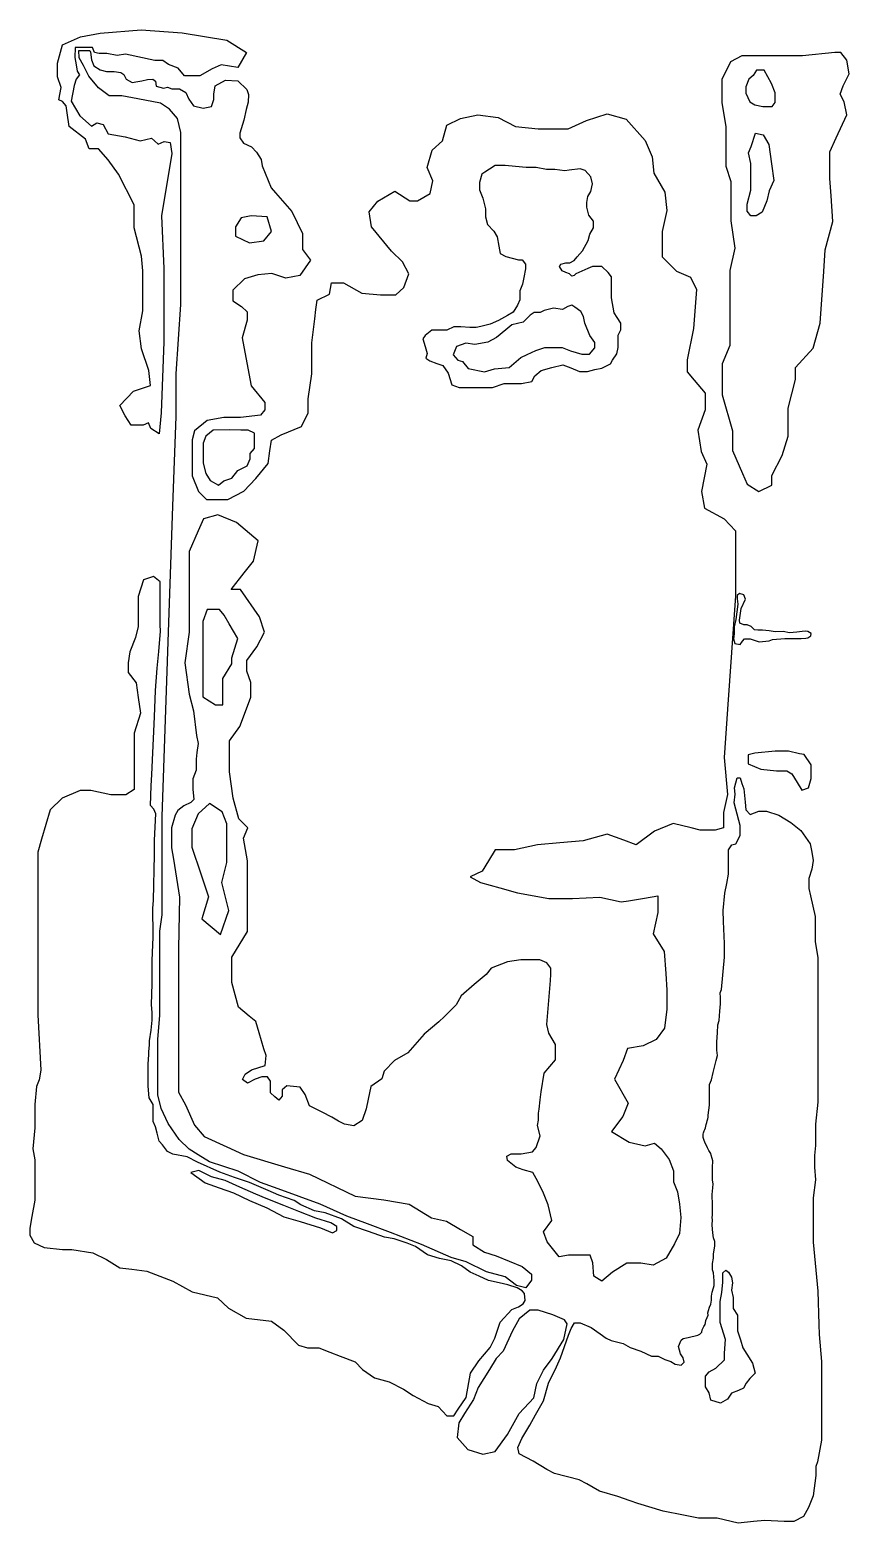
# Model space of a CAD drawing. Header units: inches. Extents: x 6194166 to 6195088, y 2285751 to 2287433.
import ezdxf

# ---------------------------------------------------------------- set-up
doc = ezdxf.new("R2010")
doc.units = ezdxf.units.IN
doc.header["$MEASUREMENT"] = 0
doc.layers.add('Contour_Lines', color=50, linetype='Continuous')

msp = doc.modelspace()

# ---------------------------------------------------------------- linework, layer by layer
at = {"layer": 'Contour_Lines'}
for points in [[(6194198.1, 2287353.9), (6194200.8, 2287367.8), (6194196.6, 2287379.8), (6194196.6, 2287395.3), (6194202.4, 2287416.1), (6194222.5, 2287424.8), (6194244.9, 2287429.2), (6194290.9, 2287432.8), (6194336.9, 2287429.3), (6194387.4, 2287421), (6194409.5, 2287407.3), (6194399.7, 2287390.5), (6194380.8, 2287393.3), (6194371, 2287388.9), (6194357, 2287380.9), (6194339.6, 2287380.9), (6194332.5, 2287389.7), (6194321.6, 2287393.6), (6194315.2, 2287398.1), (6194306.3, 2287398.1), (6194273.1, 2287405.4), (6194263.8, 2287403.9), (6194252.2, 2287406.2), (6194243.7, 2287406.2), (6194238.5, 2287407.2), (6194236, 2287412.9), (6194216.6, 2287412.9), (6194216.1, 2287401.7), (6194217.7, 2287393.5), (6194219, 2287386.4), (6194221.6, 2287382), (6194217.8, 2287377.4), (6194215.5, 2287370), (6194212.2, 2287352.4), (6194221.7, 2287336.1), (6194235.1, 2287324.3), (6194240.9, 2287328.1), (6194248, 2287326), (6194253.9, 2287315.8), (6194273, 2287312.2), (6194289.6, 2287307.7), (6194302.6, 2287310.7), (6194306, 2287307.7), (6194309.9, 2287304.2), (6194316.7, 2287307.2), (6194323.7, 2287306), (6194325.5, 2287293.6), (6194313.9, 2287223.4), (6194316.5, 2287164), (6194316.5, 2287081.5), (6194313.5, 2287001.3), (6194311.2, 2286977.7), (6194301.6, 2286983.8), (6194299.3, 2286990.1), (6194293, 2286987.3), (6194279.6, 2286987.3), (6194272.7, 2286997.8), (6194266.9, 2287009.7), (6194282.3, 2287025.8), (6194301.5, 2287032.1), (6194299.4, 2287049), (6194291.4, 2287073.6), (6194288.7, 2287093.9), (6194292.6, 2287116.3), (6194292.6, 2287161.2), (6194291.2, 2287178), (6194283, 2287209.9), (6194283, 2287222.1), (6194283, 2287235.8), (6194265.3, 2287270.1), (6194253.9, 2287286.3), (6194243, 2287298.6), (6194232.3, 2287298.6), (6194228.3, 2287309.5), (6194210, 2287323.8), (6194207.7, 2287339.3), (6194206.5, 2287347.2), (6194202.2, 2287352), (6194198.1, 2287353.9)], [(6194220.9, 2287409.5), (6194233.2, 2287409.5), (6194234, 2287407.7), (6194235.1, 2287398.9), (6194237.7, 2287392.4), (6194244.9, 2287387.8), (6194251.9, 2287385.8), (6194260.5, 2287385.8), (6194268.1, 2287384.9), (6194271.5, 2287382.4), (6194274.1, 2287377.2), (6194280.9, 2287373.6), (6194287, 2287374.7), (6194291.6, 2287375.5), (6194298.2, 2287376.7), (6194304, 2287377.1), (6194307, 2287375), (6194307.9, 2287369.5), (6194315.9, 2287367.1), (6194320.4, 2287368.2), (6194325.5, 2287366.4), (6194333.9, 2287366.4), (6194341.3, 2287362.3), (6194344.4, 2287354.6), (6194349.7, 2287347.1), (6194360.8, 2287344.5), (6194370, 2287346.5), (6194372.7, 2287354.2), (6194372.7, 2287360.5), (6194374.3, 2287369.9), (6194385.8, 2287376), (6194399.9, 2287375.3), (6194410, 2287365.5), (6194411.9, 2287359.9), (6194411.2, 2287351.2), (6194409.3, 2287342.9), (6194406.5, 2287331.2), (6194401.9, 2287316.5), (6194401.9, 2287311.1), (6194406.1, 2287305.2), (6194415, 2287300.9), (6194420.9, 2287295), (6194426.1, 2287286.9), (6194427.2, 2287279.7), (6194437.2, 2287254.8), (6194442, 2287249.2), (6194460.7, 2287228.2), (6194472.7, 2287203.5), (6194472.7, 2287185.3), (6194481.6, 2287173.5), (6194469.6, 2287155.9), (6194453.6, 2287153), (6194437.9, 2287158.3), (6194422.4, 2287156.7), (6194407.1, 2287152.5), (6194394.2, 2287139.4), (6194394.2, 2287127.6), (6194403.8, 2287121.3), (6194410.3, 2287115.2), (6194410.3, 2287105.8), (6194404.7, 2287086), (6194410, 2287057.7), (6194414.8, 2287031.9), (6194430.2, 2287012.9), (6194430.2, 2287004.6), (6194425.3, 2286998.7), (6194402.9, 2286996.1), (6194384, 2286996.1), (6194365.1, 2286992.6), (6194351.1, 2286981), (6194348.2, 2286971), (6194348.2, 2286954), (6194348.2, 2286930.3), (6194355.5, 2286912.7), (6194364.3, 2286903.6), (6194388.3, 2286903.6), (6194406.5, 2286913.3), (6194420.1, 2286927.5), (6194433.7, 2286944.4), (6194435.8, 2286958.5), (6194437.6, 2286970.4), (6194448.7, 2286976.5), (6194471.5, 2286986.1), (6194479.1, 2287001.3), (6194479.1, 2287017.2), (6194483, 2287045.3), (6194483, 2287080.2), (6194486.4, 2287107.4), (6194487.7, 2287117.6), (6194489, 2287128.2), (6194502.8, 2287135), (6194505.2, 2287147.7), (6194518.8, 2287147.7), (6194539.4, 2287136.2), (6194560.5, 2287134.2), (6194577.7, 2287134.2), (6194586.7, 2287142.5), (6194592.2, 2287157.9), (6194585.2, 2287171.4), (6194572.8, 2287183.3), (6194550.2, 2287210.9), (6194547.7, 2287227.9), (6194557.2, 2287239.9), (6194576.4, 2287251), (6194593.4, 2287240.1), (6194602.1, 2287240.1), (6194616.4, 2287248.5), (6194619.1, 2287262.9), (6194612.8, 2287277.8), (6194618.4, 2287297.1), (6194630.2, 2287307.7), (6194635.1, 2287325.3), (6194650.5, 2287333.1), (6194670, 2287336.9), (6194693, 2287334.2), (6194712.2, 2287323.9), (6194737.7, 2287321.3), (6194771.5, 2287321.3), (6194792.3, 2287330.8), (6194815.5, 2287338.3), (6194836.8, 2287332.1), (6194858.3, 2287308), (6194866.3, 2287289.6), (6194868.2, 2287271.4), (6194880.3, 2287249.8), (6194882.6, 2287229.4), (6194877.4, 2287205.8), (6194877.4, 2287177.1), (6194893.5, 2287160.9), (6194909.4, 2287154.1), (6194916.2, 2287140.4), (6194914, 2287111.1), (6194912.8, 2287096.3), (6194905.6, 2287060.9), (6194905.6, 2287047.6), (6194913.6, 2287038.2), (6194925.9, 2287023.6), (6194925.9, 2287004.6), (6194917.5, 2286981.9), (6194921.4, 2286957.8), (6194927.7, 2286943.5), (6194921.9, 2286912.7), (6194925.3, 2286894), (6194947.3, 2286881.8), (6194959.9, 2286868.3), (6194959.9, 2286829.4), (6194959.9, 2286795.1), (6194951, 2286667.4), (6194947.2, 2286612.9), (6194951.2, 2286571.3), (6194946.4, 2286551.3), (6194946.4, 2286534), (6194937.1, 2286531.1), (6194920.4, 2286531.1), (6194910, 2286533.7), (6194889.7, 2286538.9), (6194868.8, 2286530.1), (6194848.2, 2286514.7), (6194834.2, 2286519.9), (6194815.4, 2286526.7), (6194788.5, 2286519.3), (6194762.3, 2286517), (6194737.3, 2286514.7), (6194711.1, 2286509.2), (6194689.4, 2286509.2), (6194681.9, 2286496.8), (6194675, 2286485.2), (6194661.2, 2286478.8), (6194672.8, 2286472.1), (6194694.6, 2286466.3), (6194714.7, 2286460.8), (6194749.9, 2286454.3), (6194776.6, 2286454.3), (6194807.2, 2286455.9), (6194831.4, 2286450.5), (6194839.6, 2286451.8), (6194857.4, 2286454.7), (6194872.5, 2286457.1), (6194872.5, 2286438.6), (6194867.5, 2286414.4), (6194879.9, 2286394.6), (6194881.5, 2286369.9), (6194882.7, 2286350.9), (6194882.7, 2286329.5), (6194880, 2286308.1), (6194870.7, 2286295.4), (6194856.2, 2286288.1), (6194838.5, 2286285.4), (6194833.6, 2286271.9), (6194823.9, 2286250.7), (6194839.2, 2286223.5), (6194833.3, 2286208.6), (6194820.5, 2286191.9), (6194840.3, 2286179.6), (6194858.3, 2286175.7), (6194868.7, 2286178.6), (6194876.4, 2286172.2), (6194885.5, 2286160.1), (6194890.3, 2286147.6), (6194890.3, 2286134.9), (6194894.7, 2286123.7), (6194897, 2286109.8), (6194898.5, 2286094.7), (6194897, 2286077), (6194891.3, 2286065.1), (6194882.1, 2286049.1), (6194867.3, 2286041.1), (6194853.5, 2286043.5), (6194837.8, 2286043.5), (6194821.5, 2286033.4), (6194809.7, 2286023), (6194800.6, 2286028.8), (6194799.5, 2286043.9), (6194796.6, 2286052.4), (6194772.2, 2286052.4), (6194761.4, 2286050.6), (6194748, 2286067.5), (6194743.7, 2286078.9), (6194753.2, 2286091.4), (6194749.2, 2286109.2), (6194743.8, 2286122.3), (6194737.6, 2286135.6), (6194732, 2286145.4), (6194720.9, 2286148.5), (6194712.9, 2286151.6), (6194703.5, 2286159), (6194702.6, 2286164), (6194707.6, 2286166.6), (6194718.8, 2286166.6), (6194731.6, 2286169), (6194735.7, 2286173.9), (6194740, 2286187), (6194737.2, 2286198.5), (6194738.2, 2286204.5), (6194738.2, 2286212.3), (6194739.1, 2286217), (6194740.2, 2286227.3), (6194741.2, 2286236.5), (6194744.6, 2286257.6), (6194757.5, 2286272.4), (6194757.5, 2286289.9), (6194749.9, 2286302.5), (6194747.8, 2286312.2), (6194751.6, 2286361.8), (6194752.2, 2286368.7), (6194752.2, 2286375.7), (6194747.8, 2286381.6), (6194739.7, 2286385.3), (6194734, 2286385.3), (6194718.2, 2286385.3), (6194703.3, 2286383), (6194685.1, 2286375.6), (6194679.5, 2286368.7), (6194666, 2286357.3), (6194651, 2286344.7), (6194645.6, 2286334.5), (6194632.4, 2286321.5), (6194626.1, 2286315.2), (6194609.7, 2286301.4), (6194591.3, 2286280.4), (6194576.1, 2286271.8), (6194564.5, 2286259.6), (6194561.9, 2286251), (6194549.4, 2286242.3), (6194546.4, 2286228.3), (6194544.1, 2286217.4), (6194539.7, 2286204), (6194530.4, 2286198), (6194520, 2286200.2), (6194513, 2286203.3), (6194505.4, 2286207.9), (6194494.6, 2286213.5), (6194480.3, 2286220.6), (6194475.6, 2286233.3), (6194470, 2286241.6), (6194455, 2286243.1), (6194449.7, 2286238.7), (6194449.7, 2286231.4), (6194446, 2286227.1), (6194441.4, 2286231), (6194436.4, 2286235.2), (6194436.4, 2286248.5), (6194433.1, 2286253.4), (6194426.7, 2286253.4), (6194419.2, 2286250.8), (6194410.5, 2286246.3), (6194404.9, 2286250.3), (6194408.1, 2286256.4), (6194415.2, 2286261.1), (6194430.5, 2286266.2), (6194431.7, 2286277.5), (6194429.1, 2286284.8), (6194423.6, 2286303.1), (6194419.9, 2286315.6), (6194412.6, 2286321.7), (6194400.5, 2286331.9), (6194392.9, 2286359.6), (6194392.9, 2286388), (6194410.6, 2286416.9), (6194410.6, 2286447.4), (6194410.6, 2286496.6), (6194406.2, 2286522.3), (6194411, 2286533.7), (6194400.8, 2286543.9), (6194394.5, 2286567.4), (6194390.3, 2286596.9), (6194390.3, 2286631.7), (6194402, 2286647.9), (6194409.5, 2286667.9), (6194414.4, 2286681), (6194414.4, 2286697.5), (6194410, 2286710.4), (6194410, 2286722.5), (6194421.1, 2286737.6), (6194429.6, 2286754.3), (6194424.2, 2286771.6), (6194402.7, 2286802.4), (6194392.3, 2286802.4), (6194406.9, 2286821.3), (6194417.3, 2286834.1), (6194422.5, 2286857.2), (6194398.4, 2286877.7), (6194377.2, 2286886.5), (6194360.9, 2286882), (6194355, 2286868.3), (6194345, 2286845.3), (6194345, 2286820.1), (6194345, 2286789.7), (6194345, 2286754.1), (6194340, 2286719.7), (6194344.9, 2286684.4), (6194350, 2286665.7), (6194353.1, 2286637.9), (6194355.1, 2286628.8), (6194353.7, 2286618.6), (6194352.7, 2286611.1), (6194352.7, 2286598.7), (6194349.1, 2286588.9), (6194349.1, 2286577.4), (6194350.3, 2286565.9), (6194347, 2286562.3), (6194339, 2286558.7), (6194332.2, 2286553.2), (6194329.3, 2286548.1), (6194325.2, 2286533.7), (6194325.2, 2286511.2), (6194327.2, 2286498.6), (6194334.1, 2286455.9), (6194333.3, 2286417.6), (6194332.9, 2286397.5), (6194332.9, 2286370.1), (6194332.9, 2286309.4), (6194332.9, 2286267.5), (6194332.9, 2286236.1), (6194340.9, 2286221.7), (6194350.8, 2286198.8), (6194361.9, 2286186.3), (6194387.4, 2286174.5), (6194406.2, 2286165.8), (6194452.1, 2286152), (6194480.6, 2286143.6), (6194531.7, 2286118.8), (6194564, 2286114.7), (6194592.6, 2286109.9), (6194617.7, 2286094.5), (6194634.5, 2286090.6), (6194650.5, 2286081.3), (6194664.2, 2286073.5), (6194664.2, 2286064), (6194677.6, 2286056), (6194690.6, 2286051.7), (6194719.8, 2286039.6), (6194730.4, 2286030.9), (6194730.4, 2286024.4), (6194723.9, 2286015.5), (6194713.5, 2286018.2), (6194700.9, 2286027.9), (6194679.8, 2286033.8), (6194656.7, 2286044.9), (6194639.9, 2286050), (6194606.7, 2286064.5), (6194571.7, 2286077.8), (6194545.7, 2286087.7), (6194522.4, 2286096.5), (6194492.6, 2286109.9), (6194445.3, 2286127), (6194425.3, 2286134.3), (6194400, 2286147), (6194367.8, 2286157.7), (6194355.2, 2286165.4), (6194345, 2286171.7), (6194333.6, 2286182.7), (6194321.2, 2286200.9), (6194313.3, 2286217.5), (6194309.8, 2286233.2), (6194309.8, 2286259), (6194309.8, 2286278.9), (6194309.8, 2286295.4), (6194311.9, 2286322.9), (6194311.9, 2286359), (6194311.9, 2286393.5), (6194311.9, 2286417.6), (6194314.4, 2286435.8), (6194314.4, 2286503), (6194314.4, 2286546.8), (6194326.7, 2286896.3), (6194330.2, 2286997.2), (6194330.2, 2287045.4), (6194335.7, 2287123.3), (6194335.7, 2287189.3), (6194335.7, 2287236.2), (6194335.7, 2287294.5), (6194335.7, 2287317.1), (6194331.9, 2287332.8), (6194322.7, 2287343.3), (6194312.7, 2287350.2), (6194287.3, 2287355.1), (6194269.3, 2287358.6), (6194254.8, 2287358.6), (6194243, 2287367.6), (6194232.1, 2287380.5), (6194225.8, 2287392.7), (6194221.2, 2287401.2), (6194220.9, 2287409.5)], [(6195072, 2287407.3), (6195035.6, 2287403.6), (6195012.9, 2287403.6), (6194983.4, 2287403.6), (6194967.3, 2287403.6), (6194954.3, 2287396.8), (6194944.6, 2287376.9), (6194944.6, 2287351), (6194949.1, 2287323.6), (6194949.1, 2287310.8), (6194949.1, 2287279.2), (6194954.7, 2287262.1), (6194954.7, 2287240.4), (6194954.7, 2287217.7), (6194959.4, 2287186.8), (6194953.8, 2287161.8), (6194953.8, 2287140.8), (6194953.8, 2287111.6), (6194953.8, 2287077.1), (6194944.9, 2287056.5), (6194944.9, 2287021.6), (6194956.6, 2286980.9), (6194956.6, 2286959), (6194967.9, 2286933), (6194973, 2286921.1), (6194986.3, 2286912.6), (6195000.8, 2286919.7), (6195000.8, 2286930.7), (6195012.6, 2286953.3), (6195019.5, 2286975.2), (6195019.5, 2287006.6), (6195027.5, 2287038.9), (6195027.5, 2287052.6), (6195047.5, 2287074.3), (6195055.5, 2287102.5), (6195059.5, 2287160.7), (6195061.1, 2287184.8), (6195069.6, 2287216.9), (6195067.7, 2287245.9), (6195066.4, 2287265.3), (6195066.4, 2287295.5), (6195073.5, 2287311), (6195085.3, 2287336.9), (6195082.4, 2287351.7), (6195078, 2287360.4), (6195081.3, 2287369.9), (6195088, 2287383.3), (6195085.3, 2287398.5), (6195078.6, 2287407.2), (6195072, 2287407.3)], [(6194975, 2287377.4), (6194971.7, 2287368.7), (6194971.7, 2287361.5), (6194976, 2287351.6), (6194981.7, 2287348.4), (6194990.8, 2287346.5), (6195001.3, 2287346.5), (6195004.6, 2287351.1), (6195004.6, 2287361.7), (6195000.5, 2287372.5), (6194992.4, 2287387.3), (6194983.5, 2287387.3), (6194980, 2287381.4), (6194975, 2287377.4)], [(6194982.7, 2287316.5), (6194991.1, 2287314.6), (6194997.4, 2287303.6), (6195000.5, 2287282), (6195003.3, 2287263.2), (6194998, 2287251.6), (6194995.2, 2287240.3), (6194990.1, 2287227.4), (6194983.4, 2287223.1), (6194977.3, 2287223.1), (6194973.1, 2287228.4), (6194973.1, 2287236.4), (6194977.2, 2287252.3), (6194977.2, 2287265.7), (6194977.2, 2287282.3), (6194974.5, 2287294.1), (6194977.5, 2287301.3), (6194982.7, 2287316.5)], [(6194682.9, 2287275.8), (6194677.9, 2287272.4), (6194674.4, 2287270.1), (6194671.7, 2287260.7), (6194671.7, 2287252.4), (6194675.5, 2287243.1), (6194678.5, 2287231.2), (6194678.5, 2287222.1), (6194680.8, 2287213.5), (6194688.1, 2287206.2), (6194691.7, 2287199.5), (6194693.6, 2287189), (6194695, 2287180.7), (6194701.6, 2287177.4), (6194715.6, 2287173.7), (6194719.7, 2287173.7), (6194723.5, 2287168.7), (6194723.5, 2287163.4), (6194721.7, 2287153.7), (6194720.3, 2287146.4), (6194717.3, 2287138.9), (6194717.3, 2287132.2), (6194717.3, 2287128.7), (6194714.7, 2287122.6), (6194709.6, 2287114.8), (6194703.2, 2287111.1), (6194693.2, 2287105.4), (6194684, 2287101.3), (6194673.2, 2287098.6), (6194668, 2287097.4), (6194661.1, 2287097.4), (6194650.9, 2287098.4), (6194642.9, 2287098.4), (6194635.1, 2287094.3), (6194628.4, 2287094.3), (6194618.3, 2287094.3), (6194614.3, 2287091.3), (6194610.7, 2287088.6), (6194608.2, 2287084.7), (6194610.7, 2287076.1), (6194613, 2287068.3), (6194611.5, 2287063.1), (6194616, 2287059.8), (6194623.8, 2287057), (6194630.7, 2287054.6), (6194636.6, 2287046.1), (6194640.6, 2287032.9), (6194649.1, 2287029.9), (6194659.3, 2287029.9), (6194667.7, 2287029.9), (6194677, 2287029.9), (6194686.6, 2287029.9), (6194699.5, 2287034.3), (6194719.1, 2287034.3), (6194730.7, 2287036.5), (6194734.2, 2287043), (6194741.3, 2287049.2), (6194753.1, 2287052.3), (6194765.5, 2287055.5), (6194774.5, 2287051.9), (6194784.3, 2287048), (6194793.3, 2287048), (6194801.7, 2287050), (6194809.4, 2287051.8), (6194819.2, 2287056.5), (6194821.7, 2287060.6), (6194826.3, 2287068), (6194828, 2287075), (6194828, 2287089), (6194831.1, 2287094.8), (6194831.1, 2287102.3), (6194827, 2287108.6), (6194823.5, 2287113.9), (6194820.4, 2287130.9), (6194820.4, 2287141), (6194820.4, 2287154.4), (6194816.8, 2287159.3), (6194809.7, 2287166.2), (6194804, 2287166.2), (6194799.2, 2287166.2), (6194793.9, 2287163.9), (6194780.3, 2287158.1), (6194778.4, 2287155.9), (6194775.8, 2287155.4), (6194773.3, 2287157.8), (6194769, 2287159.5), (6194764.8, 2287161.2), (6194762, 2287166.1), (6194763.4, 2287168.8), (6194769, 2287170.3), (6194773.5, 2287170.3), (6194778.3, 2287172.8), (6194781.9, 2287177.1), (6194787.6, 2287183.9), (6194794.3, 2287195.6), (6194796, 2287202.6), (6194800.3, 2287209.9), (6194800.3, 2287217.3), (6194795.1, 2287224), (6194792.6, 2287232.9), (6194792.6, 2287238.2), (6194793.8, 2287245.1), (6194797.3, 2287250.7), (6194798.9, 2287259.2), (6194797.2, 2287267.2), (6194790.9, 2287274.2), (6194785.3, 2287276.1), (6194772.7, 2287274.6), (6194767.9, 2287274.1), (6194756.7, 2287275.6), (6194747.1, 2287275.6), (6194735.8, 2287277.8), (6194724.2, 2287277.8), (6194712.5, 2287278.9), (6194700.9, 2287280.1), (6194689.3, 2287280.1), (6194682.9, 2287275.8)], [(6194414.9, 2287223.4), (6194403.3, 2287221), (6194397.2, 2287210.8), (6194397.2, 2287200.4), (6194412.7, 2287192.7), (6194429.1, 2287195.1), (6194437.6, 2287205.6), (6194432.7, 2287222), (6194414.9, 2287223.4)], [(6194728.8, 2287111.2), (6194725.6, 2287108.1), (6194721, 2287103.6), (6194708.3, 2287100.4), (6194701.5, 2287094.7), (6194691.1, 2287086.1), (6194681.2, 2287080.9), (6194666.7, 2287078.4), (6194656.5, 2287080), (6194646, 2287076.2), (6194642.3, 2287066.8), (6194647.5, 2287060.6), (6194652.7, 2287059.1), (6194659.2, 2287051.2), (6194677.6, 2287047.7), (6194688.6, 2287050.9), (6194705.4, 2287052.3), (6194718.2, 2287063.7), (6194725.3, 2287067), (6194735.3, 2287071.6), (6194745.2, 2287074.9), (6194758.3, 2287074.9), (6194765, 2287074.9), (6194774.2, 2287071.1), (6194787, 2287067.4), (6194795.6, 2287067.4), (6194801.5, 2287074.6), (6194801.5, 2287080.6), (6194796.2, 2287088.3), (6194790.3, 2287102.2), (6194789, 2287109.7), (6194785.9, 2287115.5), (6194779.1, 2287120.3), (6194775.8, 2287122.6), (6194771.2, 2287121.1), (6194765.3, 2287117.8), (6194755.1, 2287119.3), (6194744.6, 2287116.8), (6194740.2, 2287114.4), (6194733.5, 2287114.4), (6194728.8, 2287111.2)], [(6194403.2, 2286981.8), (6194390.5, 2286982.3), (6194372.1, 2286981.8), (6194363.8, 2286975.1), (6194360.6, 2286967.2), (6194360.6, 2286957.1), (6194360.6, 2286944.6), (6194363.6, 2286933.1), (6194368.4, 2286925), (6194377.8, 2286919.7), (6194384.1, 2286924.8), (6194392.8, 2286927.6), (6194399.8, 2286936.5), (6194410.3, 2286941.8), (6194413.8, 2286949.5), (6194413.8, 2286955.5), (6194418.4, 2286961), (6194418.4, 2286967.9), (6194418.4, 2286978.3), (6194411.5, 2286981.8), (6194403.2, 2286981.8)], [(6194312.2, 2286762.4), (6194312.2, 2286780.6), (6194312.2, 2286810.8), (6194304.6, 2286816.9), (6194293.6, 2286813.4), (6194287.4, 2286794.4), (6194287.4, 2286770.7), (6194287.4, 2286760.6), (6194284.6, 2286748.1), (6194278.3, 2286732.2), (6194276.4, 2286719.7), (6194276.4, 2286708.9), (6194285.2, 2286697.2), (6194287.7, 2286680.5), (6194290.3, 2286663), (6194282.9, 2286640.5), (6194282.9, 2286616.1), (6194282.9, 2286597.2), (6194282.9, 2286577.1), (6194273.6, 2286570.9), (6194256.7, 2286570.9), (6194234.4, 2286575.9), (6194222.2, 2286575.9), (6194201.9, 2286567.1), (6194188.3, 2286554.1), (6194178.7, 2286521), (6194174.6, 2286506.5), (6194174.6, 2286474.5), (6194174.6, 2286442.2), (6194174.6, 2286386.1), (6194174.6, 2286323.2), (6194177.8, 2286260.7), (6194176.1, 2286249.9), (6194173.2, 2286242.5), (6194171.1, 2286222), (6194171.1, 2286208.3), (6194171.1, 2286195.8), (6194169.1, 2286172.2), (6194171, 2286159.7), (6194171, 2286144), (6194171, 2286114.5), (6194167.9, 2286096.1), (6194165.6, 2286082.9), (6194165.6, 2286075.1), (6194170.6, 2286066.5), (6194181.7, 2286061.2), (6194202.3, 2286058.9), (6194212.8, 2286058.9), (6194236.6, 2286055.2), (6194251.9, 2286047.4), (6194266.9, 2286038.1), (6194280.5, 2286036.5), (6194297.1, 2286034.6), (6194326.6, 2286023), (6194348.5, 2286011.2), (6194376.7, 2286004.3), (6194389.3, 2285992.6), (6194409.3, 2285981.6), (6194437.7, 2285978), (6194451.7, 2285968.1), (6194468.2, 2285951.2), (6194478, 2285948.2), (6194490.9, 2285948.2), (6194503.2, 2285943.3), (6194515.1, 2285938.6), (6194531.9, 2285932.1), (6194540.2, 2285923.8), (6194553.7, 2285914.4), (6194570.1, 2285909.6), (6194586.3, 2285901.4), (6194597.2, 2285894.2), (6194613.9, 2285885.4), (6194625.3, 2285882), (6194635.2, 2285871.5), (6194643.1, 2285871.5), (6194647.9, 2285878.8), (6194656.8, 2285892.2), (6194661.5, 2285919.6), (6194670.9, 2285933.3), (6194683.8, 2285948.4), (6194689.1, 2285959), (6194695, 2285976.8), (6194708.1, 2285991.1), (6194715.6, 2285994.1), (6194721, 2285997.5), (6194723.1, 2286001.5), (6194722.6, 2286009.3), (6194719.8, 2286012.3), (6194714.4, 2286015.7), (6194703.6, 2286019.1), (6194694, 2286021.2), (6194681.8, 2286023.8), (6194671.4, 2286028.7), (6194661.4, 2286033.4), (6194651.4, 2286040.4), (6194639.9, 2286045.9), (6194626.7, 2286048.7), (6194613.2, 2286052.8), (6194599.9, 2286062.3), (6194590.5, 2286065.9), (6194575.7, 2286070.8), (6194565, 2286072.7), (6194547, 2286079.1), (6194530.5, 2286084.9), (6194516.4, 2286093.2), (6194498.2, 2286100.1), (6194486.2, 2286102.5), (6194470.6, 2286109.3), (6194463.1, 2286114), (6194445.8, 2286120.2), (6194433.9, 2286125.3), (6194412.9, 2286134.3), (6194396, 2286140), (6194379.3, 2286145.8), (6194354.2, 2286157.3), (6194342.7, 2286163.1), (6194326.7, 2286166.4), (6194320.7, 2286169.3), (6194315, 2286176.8), (6194311.3, 2286180.8), (6194308.9, 2286189.7), (6194306.9, 2286197.1), (6194304.5, 2286203), (6194304.5, 2286219.2), (6194304.5, 2286222.3), (6194299.9, 2286229.7), (6194298.9, 2286243), (6194298.9, 2286256), (6194298.9, 2286267.9), (6194299.7, 2286278.2), (6194299.7, 2286281.9), (6194300.4, 2286289.1), (6194300.4, 2286294), (6194302.2, 2286305.8), (6194303.1, 2286317.2), (6194303.1, 2286325.9), (6194302.7, 2286334.6), (6194302.7, 2286339.3), (6194302.8, 2286342), (6194303, 2286349.9), (6194303.1, 2286354.8), (6194303.2, 2286362.3), (6194303.4, 2286383.9), (6194303.5, 2286393.4), (6194304.3, 2286410.8), (6194304.3, 2286426), (6194303.9, 2286430.2), (6194303.9, 2286432.8), (6194304.2, 2286442.8), (6194304.6, 2286452.2), (6194305.8, 2286503.3), (6194305.8, 2286519.9), (6194307.3, 2286549.8), (6194305, 2286555), (6194301.5, 2286559.1), (6194302.3, 2286581.3), (6194302.8, 2286593.8), (6194305.9, 2286658.9), (6194307.2, 2286688.5), (6194308.8, 2286713.9), (6194310.8, 2286732.5), (6194312.5, 2286755.3), (6194312.2, 2286762.4)], [(6194962.8, 2286785.7), (6194960.3, 2286768.7), (6194958.4, 2286760.2), (6194958.4, 2286752.5), (6194957.7, 2286746.7), (6194959.3, 2286741.5), (6194965.2, 2286740.3), (6194968.1, 2286744), (6194970.3, 2286746.9), (6194976.7, 2286746.9), (6194982.2, 2286745), (6194986.7, 2286743.4), (6194997.9, 2286744.6), (6195001.6, 2286746.2), (6195015.5, 2286747), (6195023.1, 2286747), (6195033.8, 2286747), (6195039.1, 2286747.6), (6195041.3, 2286747.9), (6195044.7, 2286750.3), (6195045.3, 2286752.6), (6195041.5, 2286755.1), (6195038.7, 2286755.5), (6195035, 2286755), (6195029, 2286754.2), (6195021, 2286753.7), (6195013.8, 2286755.2), (6195004.8, 2286754.8), (6194998.1, 2286755.8), (6194990.3, 2286756.4), (6194985.1, 2286756.4), (6194981.3, 2286756.9), (6194977.7, 2286760.8), (6194973, 2286762.4), (6194969.6, 2286762.4), (6194965.1, 2286764.6), (6194964.5, 2286767.7), (6194966.3, 2286781.1), (6194971.2, 2286791.5), (6194969.6, 2286796.5), (6194964.5, 2286797.9), (6194961.9, 2286795.7), (6194961.9, 2286791.8), (6194962.8, 2286785.7)], [(6194379.2, 2286779.8), (6194365.2, 2286779.8), (6194360.3, 2286766.4), (6194360.3, 2286739.8), (6194360.3, 2286722.9), (6194360.3, 2286697.3), (6194360.3, 2286681.4), (6194374.6, 2286672.6), (6194382.7, 2286672.6), (6194382.7, 2286702.1), (6194392.8, 2286718.7), (6194392.8, 2286725.5), (6194399.6, 2286747), (6194389.9, 2286763.8), (6194384.2, 2286773.6), (6194379.2, 2286779.8)], [(6195032.2, 2286617.2), (6195019.9, 2286620.1), (6195004.8, 2286620.1), (6194981.9, 2286617.8), (6194974.3, 2286615.9), (6194974.3, 2286605.9), (6194988.6, 2286599.8), (6195006.3, 2286598), (6195017.9, 2286598), (6195023.5, 2286594.6), (6195029.3, 2286585), (6195034.6, 2286576.4), (6195042.2, 2286578.8), (6195045.4, 2286589.3), (6195045.4, 2286605), (6195037.5, 2286616.4), (6195032.2, 2286617.2)], [(6194961.9, 2286590.2), (6194965.2, 2286590.2), (6194967.3, 2286583.8), (6194969.3, 2286577.6), (6194970.9, 2286562.8), (6194971.8, 2286554.2), (6194976.5, 2286549), (6194986.4, 2286552.5), (6194994.9, 2286552.5), (6195008.9, 2286548), (6195022.2, 2286540), (6195033.7, 2286531), (6195044.1, 2286515.9), (6195045.8, 2286506.5), (6195047.5, 2286497), (6195045.9, 2286487.3), (6195042.6, 2286476.6), (6195042.6, 2286465.5), (6195044.5, 2286457.2), (6195049.8, 2286434.1), (6195049.8, 2286405.5), (6195052.7, 2286387.6), (6195052.7, 2286368.9), (6195052.7, 2286339.8), (6195052.7, 2286311.5), (6195052.7, 2286290.3), (6195052.7, 2286224.7), (6195050.1, 2286199.9), (6195050.1, 2286190.7), (6195050.1, 2286176.1), (6195048.9, 2286164.9), (6195048.9, 2286151.5), (6195050.2, 2286137.3), (6195047.5, 2286117), (6195047.5, 2286084.5), (6195047.5, 2286067.2), (6195052.6, 2286011.9), (6195053.9, 2285974.4), (6195054.3, 2285963), (6195056.7, 2285932.6), (6195056.7, 2285915.6), (6195056.7, 2285844.2), (6195052.5, 2285819.6), (6195050.3, 2285814.2), (6195050.3, 2285804.1), (6195047.3, 2285781.5), (6195042.3, 2285768.3), (6195036.5, 2285758), (6195025.7, 2285752.5), (6195015, 2285752.5), (6194992.9, 2285753.7), (6194980.3, 2285752.4), (6194963.2, 2285750.6), (6194939.5, 2285756), (6194918.5, 2285756), (6194901.5, 2285759.4), (6194878.7, 2285764), (6194850.1, 2285772.8), (6194841.6, 2285775.7), (6194827.4, 2285780.5), (6194806.8, 2285786.6), (6194792.5, 2285794.8), (6194784.1, 2285799.5), (6194756.2, 2285806.5), (6194747.5, 2285811.1), (6194732.4, 2285820.2), (6194716.4, 2285828.7), (6194715.1, 2285835.9), (6194719.6, 2285845.8), (6194728.3, 2285861), (6194734.9, 2285872.6), (6194743.8, 2285888.3), (6194749.5, 2285908.1), (6194758.4, 2285926.7), (6194763.2, 2285936.8), (6194772.1, 2285962.4), (6194774.9, 2285970), (6194778.7, 2285976.4), (6194785.2, 2285976.4), (6194797.5, 2285970.8), (6194807.7, 2285963.7), (6194814.5, 2285959.1), (6194820.2, 2285956.4), (6194833.5, 2285952.8), (6194841.3, 2285948.5), (6194853.5, 2285944.4), (6194865.4, 2285938.8), (6194872.9, 2285938.8), (6194880.5, 2285935), (6194887.2, 2285932.6), (6194892.1, 2285929.8), (6194899, 2285928.5), (6194902.2, 2285932), (6194901.1, 2285936.9), (6194898.1, 2285941.3), (6194895.9, 2285949.4), (6194898.7, 2285956.7), (6194901, 2285958.5), (6194906.6, 2285959.8), (6194917.7, 2285962.3), (6194919.7, 2285963.4), (6194922, 2285965.8), (6194922.6, 2285968.5), (6194924.4, 2285972), (6194925.9, 2285974.2), (6194926.1, 2285976.3), (6194926.8, 2285978.7), (6194928.1, 2285982.4), (6194929.1, 2285984.9), (6194928.8, 2285987.4), (6194929.6, 2285990.1), (6194930.6, 2285993.8), (6194932.2, 2285997.1), (6194932.9, 2286001.6), (6194932.9, 2286006.3), (6194933.7, 2286010.7), (6194935.3, 2286015.6), (6194936.2, 2286018.1), (6194936.2, 2286023.4), (6194935.3, 2286032.5), (6194934.1, 2286035.9), (6194934.1, 2286043), (6194935.2, 2286049), (6194935.2, 2286053.9), (6194936.6, 2286062.5), (6194936.6, 2286067.7), (6194935.1, 2286072.1), (6194934.5, 2286077.7), (6194934.1, 2286081.7), (6194933.6, 2286086.7), (6194934, 2286092.4), (6194933.7, 2286094.9), (6194934.2, 2286097.4), (6194934.2, 2286104.3), (6194934.2, 2286112.1), (6194933.7, 2286117.5), (6194933.7, 2286119.4), (6194933.9, 2286120.8), (6194934.5, 2286128.2), (6194934.9, 2286132.8), (6194934.1, 2286137), (6194934.1, 2286139.9), (6194934.1, 2286142.9), (6194934.1, 2286148.1), (6194934.1, 2286153), (6194934.6, 2286156.9), (6194934.6, 2286158.9), (6194933.8, 2286161.5), (6194932.7, 2286165.2), (6194932.1, 2286166.9), (6194930.2, 2286170.3), (6194928.6, 2286173.4), (6194927.7, 2286175.4), (6194926.2, 2286178), (6194925.6, 2286179.9), (6194924.6, 2286181.5), (6194924.3, 2286182.9), (6194923.8, 2286185), (6194923.6, 2286187.2), (6194923.7, 2286188.8), (6194924.2, 2286190.4), (6194924.8, 2286192.4), (6194925.6, 2286193.9), (6194926.1, 2286196), (6194926.6, 2286197.9), (6194927.1, 2286199.7), (6194927.9, 2286202), (6194928.2, 2286203.6), (6194928.7, 2286205), (6194928.9, 2286206), (6194929.1, 2286207.8), (6194929.3, 2286210), (6194930.8, 2286221.3), (6194930.8, 2286231.6), (6194930.8, 2286237.8), (6194930.8, 2286244.6), (6194932.9, 2286249.8), (6194935, 2286258.3), (6194938.3, 2286271.7), (6194939.8, 2286277.5), (6194939, 2286283.4), (6194939, 2286292.8), (6194939.7, 2286302.9), (6194940.3, 2286312.1), (6194941.8, 2286316.9), (6194942.3, 2286327.4), (6194943.3, 2286335.6), (6194943, 2286342.6), (6194942.8, 2286348), (6194944.1, 2286351.9), (6194947.5, 2286388), (6194947.5, 2286403.6), (6194946.7, 2286428.2), (6194946.3, 2286440.8), (6194948.1, 2286460.1), (6194950.2, 2286471.3), (6194952.1, 2286481.5), (6194952.1, 2286496.1), (6194952.1, 2286508.9), (6194955.8, 2286514.8), (6194960.4, 2286515.7), (6194965.4, 2286525.4), (6194965.4, 2286536.5), (6194960.4, 2286554.9), (6194958.4, 2286562.2), (6194959.6, 2286571.6), (6194958.9, 2286578.9), (6194960.3, 2286584.7), (6194961.9, 2286590.2)], [(6194355, 2286549.5), (6194348.1, 2286532.8), (6194348.1, 2286512.1), (6194357.9, 2286482.2), (6194366.6, 2286456), (6194359.2, 2286431.4), (6194380.3, 2286413.8), (6194389.5, 2286440.6), (6194381.9, 2286472.1), (6194387.5, 2286494.7), (6194387.5, 2286523.6), (6194387.5, 2286538.4), (6194382.2, 2286551.8), (6194367.8, 2286561.3), (6194355, 2286549.5)], [(6194420, 2286121.3), (6194402, 2286129.1), (6194385.3, 2286136.5), (6194370.1, 2286140.8), (6194355.8, 2286147.7), (6194346.9, 2286145.5), (6194363, 2286133.9), (6194378.9, 2286128.2), (6194394.7, 2286122.6), (6194412.7, 2286114), (6194432.4, 2286105.7), (6194451.7, 2286095.7), (6194469.8, 2286090.2), (6194492.7, 2286083.3), (6194506.3, 2286077.5), (6194511.2, 2286080.3), (6194511.2, 2286084.6), (6194504.6, 2286088.7), (6194487.5, 2286094), (6194468.4, 2286101.5), (6194451.5, 2286108.3), (6194431.7, 2286116.3), (6194420, 2286121.3)], [(6194945.9, 2286021.9), (6194945.9, 2286032.5), (6194949.1, 2286035.4), (6194952.1, 2286033.2), (6194955.4, 2286027.7), (6194956.8, 2286021.4), (6194955.4, 2286013.1), (6194957.6, 2286004.7), (6194957.6, 2285999.9), (6194957.6, 2285992.4), (6194962.4, 2285984.7), (6194962.4, 2285975.7), (6194962.4, 2285967.1), (6194965.5, 2285956.9), (6194968.3, 2285947.9), (6194972.7, 2285940.9), (6194979.2, 2285930.8), (6194982, 2285919.4), (6194976.3, 2285913.6), (6194972, 2285908.4), (6194969.1, 2285902.6), (6194963.3, 2285900.1), (6194955.5, 2285896.8), (6194951, 2285890.1), (6194943.1, 2285885.7), (6194932.1, 2285889.2), (6194930.5, 2285897.5), (6194926.2, 2285904.1), (6194926.2, 2285916.2), (6194930.3, 2285920.9), (6194938, 2285925.3), (6194947.5, 2285934.5), (6194947.5, 2285942.1), (6194948.9, 2285957.6), (6194942.7, 2285976.5), (6194942.7, 2285990.1), (6194942.7, 2286000.3), (6194944.5, 2286010.5), (6194945.9, 2286021.9)], [(6194767.5, 2285979.5), (6194754.4, 2285985.2), (6194737.7, 2285990.6), (6194728.3, 2285990.6), (6194716.5, 2285980.9), (6194709, 2285967.1), (6194698.4, 2285944.2), (6194690.7, 2285935.9), (6194682.9, 2285923.6), (6194670.2, 2285903.4), (6194665, 2285890), (6194654.9, 2285873.9), (6194648.4, 2285863.6), (6194646.5, 2285847), (6194658.8, 2285833.7), (6194675.5, 2285828.2), (6194689.6, 2285831.4), (6194703.4, 2285850.4), (6194716.5, 2285873.9), (6194733.1, 2285891.6), (6194736.4, 2285908), (6194743.8, 2285923), (6194753.6, 2285936), (6194766.9, 2285957.3), (6194770.7, 2285975.2), (6194767.5, 2285979.5)]]:
    msp.add_lwpolyline(points, dxfattribs=at)

doc.saveas('drawing.dxf')
